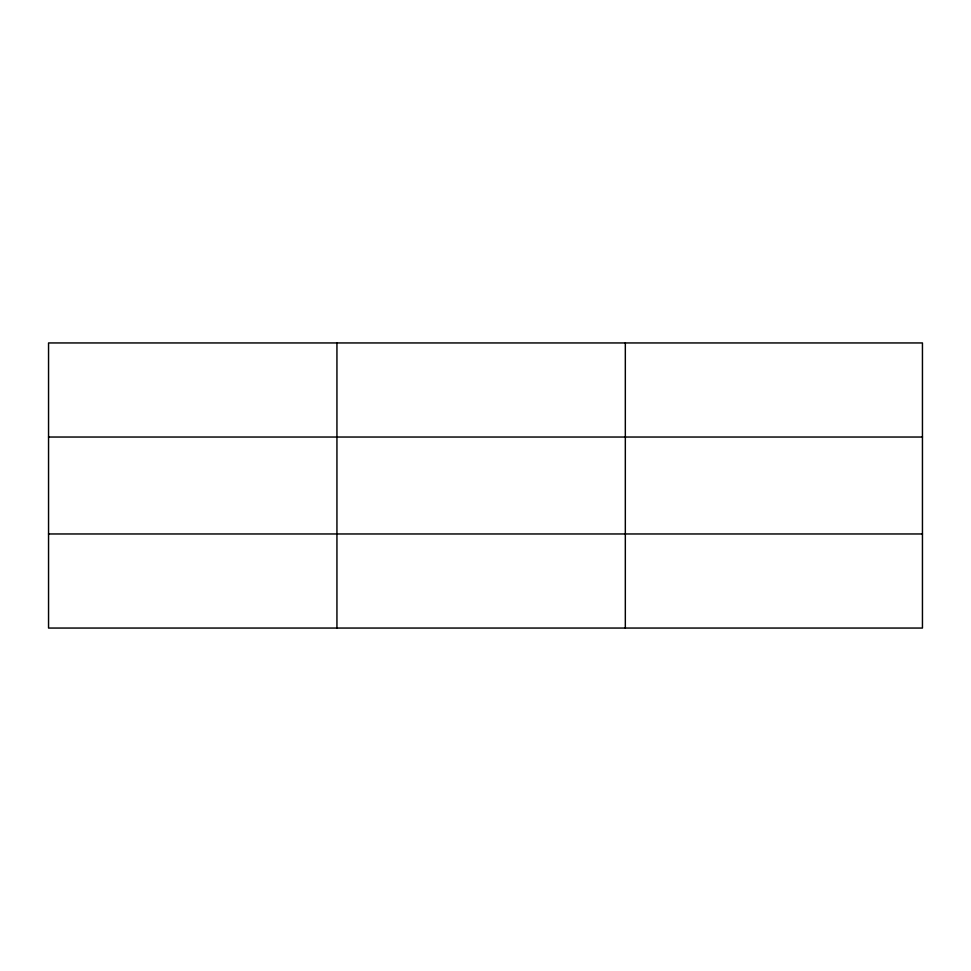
<?xml version="1.0" encoding="UTF-8"?>
<svg xmlns="http://www.w3.org/2000/svg" width="971" height="971" viewBox="0 0 971 971"><rect width="100%" height="100%" fill="white"/><g stroke="black" fill="none" stroke-linecap="round" stroke-linejoin="round"><path stroke-width="1.46" d="M336.937 628.055L336.937 342.945M625.324 628.055L625.324 342.945M922.45 437.035L922.45 342.945L48.55 342.945L48.55 628.055L922.45 628.055L922.45 437.035L48.55 437.035M48.55 533.965L922.45 533.965"/></g></svg>
